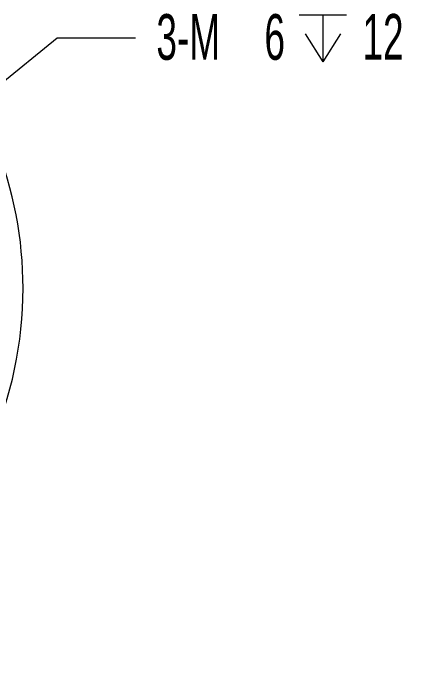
# Model space of a CAD drawing. Header units: millimetres. Extents: x 26 to 585, y 36 to 406.
# Drawn here: x 410.4 to 442.4, y 343.6 to 394.7 of the extents above; entities that cross this region are included whole.
import ezdxf

# ---------------------------------------------------------------- set-up
doc = ezdxf.new("R2010")
doc.units = ezdxf.units.MM
doc.styles.add('SLDTEXTSTYLE0', font='TXT', dxfattribs={"width": 0.605})
doc.dimstyles.new('SLDDIMSTYLE7', dxfattribs={"dimtxt": 3.5, "dimasz": 3.5, "dimexe": 0, "dimexo": 0.0625, "dimgap": 0.875, "dimtad": 0, "dimtih": 1, "dimtoh": 1, "dimlfac": 5, "dimrnd": 1e-09, "dimzin": 12, "dimdsep": 46, "dimtxsty": 'SLDTEXTSTYLE0', "dimblk1": 'NONE', "dimsah": 1, "dimcen": 0, "dimadec": 0, "dimazin": 0, "dimtfac": 1, "dimtdec": 3, "dimtmove": 0, "dimatfit": 3, "dimldrblk": 'NONE', "dimfxl": 1, "dimfrac": 2, "dimtolj": 1, "dimtzin": 12, "dimarcsym": 0})

# ---------------------------------------------------------------- blocks, each defined once
blk = doc.blocks.new('SW_SYMBOL_HOLE_DEPTH')
at = {"color": 0, "linetype": 'Continuous', "lineweight": 0}
for p, q in [((0, 875), (800, 875)), ((400, 875), (400, 75)), ((100, 555), (400, 75)), ((700, 555), (400, 75))]:
    blk.add_line(p, q, dxfattribs=at)
blk = doc.blocks.new('*D45')
at = {"color": 7, "linetype": 'Continuous', "lineweight": 0, "transparency": 16777216}
for p, q in [((391.418, 374.7), (413.769, 392.787)), ((413.769, 392.787), (419.769, 392.787)), ((390.485, 373.945), (391.418, 374.7))]:
    blk.add_line(p, q, dxfattribs=at)
blk.add_solid([(391.418, 374.7), (394.477, 376.483), (393.8, 377.32)], dxfattribs=at)
at = {"color": 7, "linetype": 'Continuous', "lineweight": 0, "transparency": 16777216, "xscale": 0.004511737089201878, "yscale": 0.004511737089201878, "zscale": 0.004511737089201878}
blk.add_blockref('SW_SYMBOL_HOLE_DEPTH', (432.298, 390.61), dxfattribs=at)
at = {"color": 7, "linetype": 'Continuous', "lineweight": 0, "transparency": 16777216, "char_height": 3.5, "attachment_point": 1, "style": 'SLDTEXTSTYLE0'}
for s, insert in [('3-M', (421.357, 394.616)), ('6', (429.63, 394.616)), ('12', (437.132, 394.626))]:
    blk.add_mtext(s, dxfattribs=dict(at, insert=insert))
blk = doc.blocks.new('_NONE')

msp = doc.modelspace()

# ---------------------------------------------------------------- linework, layer by layer
at = {"color": 7, "linetype": 'Continuous', "lineweight": 0}
for centre, radius, start, end in [((381.150443, 373.606887), 30.000397, 0.0000281, 21.5972476), ((381.150503, 373.606912), 30.000337, 265.0166002, 359.9999817)]:
    msp.add_arc(centre, radius, start, end, dxfattribs=at)

# ---------------------------------------------------------------- dimensions: what is measured, and where the dimension line sits
dim = msp.add_diameter_dim_2p(p1=(390.485196, 373.945149), p2=(391.418024, 374.700021), text='3-M<>{\\fGDT;x}12', dimstyle='SLDDIMSTYLE7', override={"dimpost": '<>'}, dxfattribs=at)
dim.commit()
dim.dimension.update_dxf_attribs({"geometry": '*D45', "text_midpoint": (431.914386, 392.787136), "dimtype": 163})

doc.saveas('drawing.dxf')
